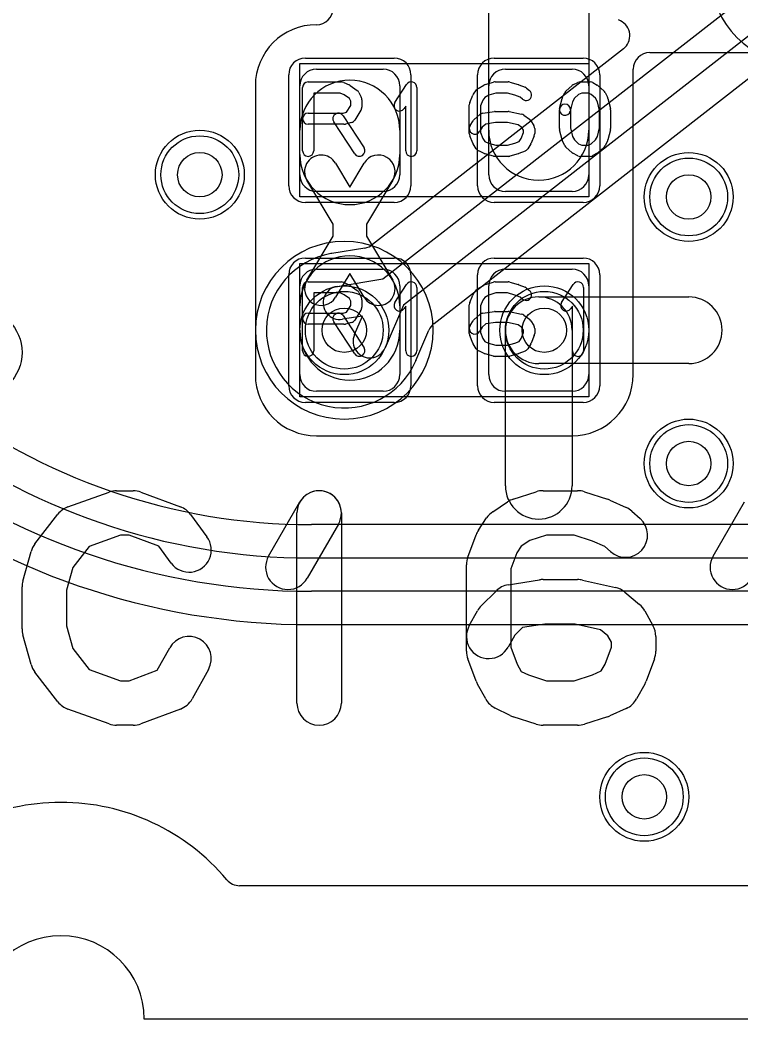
# Model space of a CAD drawing. Extents: x 0 to 20.5, y -0.5 to 20.
# Drawn here: x 7.191 to 10.435, y 0 to 4.496 of the extents above; entities that cross this region are included whole.
import ezdxf

# ---------------------------------------------------------------- set-up
doc = ezdxf.new("R2010")
doc.units = 0
for name, color, linetype in [('Hole', 1, 'CONTINUOUS'), ('L1', 3, 'CONTINUOUS'), ('L2', 3, 'CONTINUOUS'), ('L3', 3, 'CONTINUOUS'), ('L4', 3, 'CONTINUOUS'), ('MetalMask-A', 176, 'CONTINUOUS'), ('Outline', 7, 'CONTINUOUS'), ('PartsArea-A', 111, 'CONTINUOUS'), ('PartsSilk-A', 221, 'CONTINUOUS'), ('Resist-A', 2, 'CONTINUOUS'), ('Resist-B', 2, 'CONTINUOUS'), ('Silk-A', 140, 'CONTINUOUS')]:
    doc.layers.add(name, color=color, linetype=linetype)

msp = doc.modelspace()

# ---------------------------------------------------------------- linework, layer by layer
at = {"layer": 'Hole'}
for centre in [(8, 3.8), (10.2, 3.7), (8.65, 3.1), (9.55, 3.1), (10.2, 2.5), (10, 1)]:
    msp.add_circle(centre, 0.1, dxfattribs=at)
at = {"layer": 'L1'}
for p, q in [((9.3, 4), (9.3, 4.9)), ((9.75, 4.9), (9.75, 4)), ((10.02504, 4.34997), (10.70001, 4.34997)), ((8.525, 4.275), (8.825, 4.275)), ((9.375, 4.275), (9.675, 4.275)), ((9.95004, 2.9), (9.95004, 4.27497)), ((8.24996, 4.2), (8.24996, 2.9)), ((8.45, 3.8), (8.45, 4.2)), ((8.9, 4.2), (8.9, 3.8)), ((9.3, 3.8), (9.3, 4.2)), ((9.75, 4.2), (9.75, 3.8)), ((8.45, 3.89039), (8.45, 4)), ((8.9, 4), (8.9, 3.89039)), ((8.61062, 3.85192), (8.675, 3.74415)), ((8.675, 3.74415), (8.73938, 3.85192)), ((8.6, 3.5772), (8.48184, 3.775)), ((8.86816, 3.775), (8.75, 3.5772)), ((8.825, 3.725), (8.525, 3.725)), ((9.675, 3.725), (9.375, 3.725)), ((8.6, 3.5228), (8.6, 3.5772)), ((8.75, 3.5772), (8.75, 3.5228)), ((8.48184, 3.325), (8.6, 3.5228)), ((8.75, 3.5228), (8.86816, 3.325)), ((8.525, 3.375), (8.825, 3.375)), ((9.375, 3.375), (9.675, 3.375)), ((8.675, 3.35585), (8.61062, 3.24808)), ((8.73938, 3.24808), (8.675, 3.35585)), ((8.45, 2.9), (8.45, 3.3)), ((8.9, 3.3), (8.9, 2.9)), ((9.3, 2.9), (9.3, 3.3)), ((9.75, 3.3), (9.75, 2.9)), ((9.525, 3.25), (10.2, 3.25)), ((8.45, 3.1), (8.45, 3.20961)), ((8.9, 3.20961), (8.9, 3.1)), ((9.375, 2.4), (9.375, 3.1)), ((9.675, 3.1), (9.675, 2.4)), ((10.2, 2.95), (9.525, 2.95)), ((8.825, 2.825), (8.525, 2.825)), ((9.675, 2.825), (9.375, 2.825)), ((8.525, 2.62496), (9.675, 2.62496)), ((19.0051, 0.60004), (8.17925, 0.60004))]:
    msp.add_line(p, q, dxfattribs=at)
for centre in [(8, 3.8), (10.2, 3.7), (8.65, 3.1), (9.55, 3.1), (7, 3), (10.2, 2.5), (10, 1)]:
    msp.add_circle(centre, 0.2, dxfattribs=at)
for centre, radius, start, end in [((8.525, 4.55004), 0.075, -90, 0), ((8.525, 4.2), 0.27504, 90, 180), ((10.02504, 4.27497), 0.075, 90, 180), ((8.525, 4.2), 0.075, 90, 180), ((8.825, 4.2), 0.075, 0, 90), ((9.375, 4.2), 0.075, 90, 180), ((9.675, 4.2), 0.075, 0, 90), ((8.675, 4), 0.225, 0, 180), ((9.525, 4), 0.225, 180, 0), ((8.675, 3.89039), 0.225, 180, 0), ((8.54623, 3.81346), 0.075, 30.84978, -149.14699), ((8.80377, 3.81346), 0.075, -30.84978, 149.14699), ((8.525, 3.8), 0.075, 180, -90), ((8.825, 3.8), 0.075, -90, 0), ((9.375, 3.8), 0.075, 180, -90), ((9.675, 3.8), 0.075, -90, 0), ((8.675, 3.20961), 0.225, 0, 180), ((8.525, 3.3), 0.075, 90, 180), ((8.825, 3.3), 0.075, 0, 90), ((9.375, 3.3), 0.075, 90, 180), ((9.675, 3.3), 0.075, 0, 90), ((8.54623, 3.28654), 0.075, 149.15022, -30.85301), ((8.80377, 3.28654), 0.075, -149.15022, 30.85301), ((9.525, 3.1), 0.15, 90, -90), ((9.525, 3.1), 0.15, 0, 180), ((10.2, 3.1), 0.15, -90, 90), ((8.675, 3.1), 0.225, 180, 0), ((8.525, 2.9), 0.27504, 180, -90), ((8.525, 2.9), 0.075, 180, -90), ((8.825, 2.9), 0.075, -90, 0), ((9.375, 2.9), 0.075, 180, -90), ((9.675, 2.9), 0.27504, -90, 0), ((9.675, 2.9), 0.075, -90, 0), ((9.525, 2.4), 0.15, 180, 0), ((7.375, 0), 0.975, 40.00812, 139.99188), ((8.17925, 0.67504), 0.075, -139.99197, -90)]:
    msp.add_arc(centre, radius, start, end, dxfattribs=at)
at = {"layer": 'L2'}
msp.add_line((19.0051, 0.60004), (8.17925, 0.60004), dxfattribs=at)
for centre in [(8, 3.8), (10.2, 3.7), (9.55, 3.1), (7, 3), (10.2, 2.5), (10, 1)]:
    msp.add_circle(centre, 0.2, dxfattribs=at)
for centre, radius, start, end in [((10.7, 4.7), 0.40004, 90, -90), ((8.65, 3.1), 0.40004, 90, -90), ((8.65, 3.1), 0.40004, -90, 90), ((7.375, 0), 0.975, 40.00812, 139.99188), ((8.17925, 0.67504), 0.075, -139.99197, -90)]:
    msp.add_arc(centre, radius, start, end, dxfattribs=at)
at = {"layer": 'L3'}
msp.add_line((19.0051, 0.60004), (8.17925, 0.60004), dxfattribs=at)
for centre in [(8, 3.8), (10.2, 3.7), (9.55, 3.1), (7, 3), (10.2, 2.5), (10, 1)]:
    msp.add_circle(centre, 0.2, dxfattribs=at)
for centre, radius, start, end in [((10.7, 4.7), 0.40004, 90, -90), ((8.65, 3.1), 0.40004, 90, -90), ((8.65, 3.1), 0.40004, -90, 90), ((7.375, 0), 0.975, 40.00812, 139.99188), ((8.17925, 0.67504), 0.075, -139.99197, -90)]:
    msp.add_arc(centre, radius, start, end, dxfattribs=at)
at = {"layer": 'L4'}
for p, q in [((8.82395, 3.33091), (10.43375, 4.58734)), ((10.52605, 4.46909), (8.91625, 3.21266)), ((9.90634, 4.36603), (8.77782, 3.48525)), ((9.05401, 3.12985), (10.57291, 4.31533)), ((8.74298, 3.46976), (8.59382, 3.44551)), ((8.61791, 3.29741), (8.82395, 3.33091)), ((8.91625, 3.21266), (8.8337, 3.02092)), ((8.73197, 3.16398), (8.64197, 3.14935)), ((8.69592, 3.08024), (8.73197, 3.16398)), ((8.97218, 2.96315), (9.03127, 3.10039)), ((11.58416, 2.22504), (8.50204, 2.22504)), ((8.50204, 2.075), (11.58416, 2.075)), ((11.58416, 1.925), (8.50204, 1.925)), ((8.50204, 1.77496), (11.58416, 1.77496)), ((19.0051, 0.60004), (8.17925, 0.60004))]:
    msp.add_line(p, q, dxfattribs=at)
for centre in [(8, 3.8), (10.2, 3.7), (8.65, 3.1), (9.55, 3.1), (7, 3), (10.2, 2.5), (10, 1)]:
    msp.add_circle(centre, 0.2, dxfattribs=at)
for centre, radius, start, end in [((9.86019, 4.42515), 0.075, -45, 71.56264), ((9.86021, 4.42513), 0.07497, -52.02649, -45), ((8.50204, 5), 2.77496, -164.97824, -90), ((8.50204, 5), 2.925, -164.9999, -90), ((8.50204, 5), 3.075, -164.99997, -90), ((8.50204, 5), 3.22504, -164.98771, -90), ((8.73095, 3.54376), 0.07497, -80.76634, -51.30319), ((8.64998, 3.09998), 0.35005, 99.92758, -23.05954), ((8.57671, 3.51864), 0.07497, -80.07658, -79.6808), ((8.62993, 3.22338), 0.22505, 99.23337, 100.18393), ((8.62994, 3.22338), 0.075, 99.22998, -80.76618), ((9.10013, 3.07074), 0.07497, 127.96279, 156.70407), ((8.76481, 3.05058), 0.075, 156.70612, -23.29232), ((9.04104, 2.9335), 0.07497, 156.70407, 156.93688), ((7.375, 0), 0.975, 40.00812, 139.99188), ((8.17925, 0.67504), 0.075, -139.99197, -90)]:
    msp.add_arc(centre, radius, start, end, dxfattribs=at)
at = {"layer": 'MetalMask-A'}
for p, q in [((8.525, 4.275), (8.825, 4.275)), ((9.375, 4.275), (9.675, 4.275)), ((8.45, 3.8), (8.45, 4.2)), ((8.9, 4.2), (8.9, 3.8)), ((9.3, 3.8), (9.3, 4.2)), ((9.75, 4.2), (9.75, 3.8)), ((8.825, 3.725), (8.525, 3.725)), ((9.675, 3.725), (9.375, 3.725)), ((8.525, 3.375), (8.825, 3.375)), ((9.375, 3.375), (9.675, 3.375)), ((8.45, 2.9), (8.45, 3.3)), ((8.9, 3.3), (8.9, 2.9)), ((9.3, 2.9), (9.3, 3.3)), ((9.75, 3.3), (9.75, 2.9)), ((8.825, 2.825), (8.525, 2.825)), ((9.675, 2.825), (9.375, 2.825))]:
    msp.add_line(p, q, dxfattribs=at)
for centre, start, end in [((8.525, 4.2), 90, 180), ((8.825, 4.2), 0, 90), ((9.375, 4.2), 90, 180), ((9.675, 4.2), 0, 90), ((8.525, 3.8), 180, -90), ((8.825, 3.8), -90, 0), ((9.375, 3.8), 180, -90), ((9.675, 3.8), -90, 0), ((8.525, 3.3), 90, 180), ((8.825, 3.3), 0, 90), ((9.375, 3.3), 90, 180), ((9.675, 3.3), 0, 90), ((8.525, 2.9), 180, -90), ((8.825, 2.9), -90, 0), ((9.375, 2.9), 180, -90), ((9.675, 2.9), -90, 0)]:
    msp.add_arc(centre, 0.075, start, end, dxfattribs=at)
at = {"layer": 'Outline'}
msp.add_line((19, 0), (7.75, 0), dxfattribs=at)
msp.add_arc((7.375, 0), 0.375, 0, 180, dxfattribs=at)
at = {"layer": 'PartsArea-A'}
for p, q in [((8.45, 4.3), (9.75, 4.3)), ((8.45, 3.7), (8.45, 4.3)), ((9.75, 4.3), (9.75, 3.7)), ((9.75, 3.7), (8.45, 3.7)), ((8.45, 2.8), (8.45, 3.4)), ((8.45, 3.4), (9.75, 3.4)), ((9.75, 3.4), (9.75, 2.8)), ((9.75, 2.8), (8.45, 2.8))]:
    msp.add_line(p, q, dxfattribs=at)
at = {"layer": 'PartsSilk-A'}
for p, q in [((8.4625, 3.90741), (8.4625, 4.19259)), ((8.4875, 4.21759), (8.6375, 4.21759)), ((8.64765, 4.21544), (8.67265, 4.20433)), ((8.6772, 4.2017), (8.70776, 4.17948)), ((8.87763, 4.1247), (8.93041, 4.20618)), ((8.97639, 4.19259), (8.97639, 3.90741)), ((9.23139, 4.16315), (9.24528, 4.18167)), ((9.25254, 4.18818), (9.27754, 4.20299)), ((9.28341, 4.20552), (9.3223, 4.21663)), ((9.32917, 4.21759), (9.3875, 4.21759)), ((9.39437, 4.21663), (9.43326, 4.20552)), ((9.43567, 4.20469), (9.46345, 4.19358)), ((9.46979, 4.18989), (9.48368, 4.17878)), ((9.64867, 4.17795), (9.67367, 4.20017)), ((9.6791, 4.20384), (9.70132, 4.21495)), ((9.7125, 4.21759), (9.75694, 4.21759)), ((9.76934, 4.2143), (9.78879, 4.20319)), ((9.793, 4.20017), (9.818, 4.17795)), ((8.6322, 4.16759), (8.5125, 4.16759)), ((8.5125, 4.16759), (8.5125, 3.90741)), ((8.64993, 4.15971), (8.6322, 4.16759)), ((8.67343, 4.14263), (8.64993, 4.15971)), ((8.67917, 4.13114), (8.67343, 4.14263)), ((8.71542, 4.17044), (8.72653, 4.14822)), ((8.72917, 4.13704), (8.72917, 4.1037)), ((9.21442, 4.12442), (9.22831, 4.15776)), ((9.2823, 4.14769), (9.27327, 4.13565)), ((9.30025, 4.15833), (9.2823, 4.14769)), ((9.33267, 4.16759), (9.30025, 4.15833)), ((9.384, 4.16759), (9.33267, 4.16759)), ((9.41829, 4.15779), (9.384, 4.16759)), ((9.44145, 4.14853), (9.41829, 4.15779)), ((9.45244, 4.13974), (9.44145, 4.14853)), ((9.61881, 4.09865), (9.62992, 4.1431)), ((9.63181, 4.14822), (9.64292, 4.17044)), ((9.68549, 4.14377), (9.67776, 4.12831)), ((9.70442, 4.1606), (9.68549, 4.14377)), ((9.7184, 4.16759), (9.70442, 4.1606)), ((9.7503, 4.16759), (9.7184, 4.16759)), ((9.76173, 4.16106), (9.7503, 4.16759)), ((9.78118, 4.14377), (9.76173, 4.16106)), ((9.78891, 4.12831), (9.78118, 4.14377)), ((9.82375, 4.17044), (9.83486, 4.14822)), ((9.83675, 4.1431), (9.84786, 4.09865)), ((8.66042, 4.08087), (8.67917, 4.11087)), ((8.67917, 4.11087), (8.67917, 4.13114)), ((8.92639, 4.10801), (8.91959, 4.09752)), ((8.92639, 3.90741), (8.92639, 4.10801)), ((9.2125, 3.98519), (9.2125, 4.11481)), ((9.27327, 4.13565), (9.2625, 4.10981)), ((9.2625, 4.10981), (9.2625, 3.99019)), ((9.61806, 4.00741), (9.61806, 4.09259)), ((9.67776, 4.12831), (9.66731, 4.08653)), ((9.66806, 4.09259), (9.66806, 4.01049)), ((9.79861, 4.08951), (9.78891, 4.12831)), ((9.84861, 4.09259), (9.84861, 4.00741)), ((8.4875, 4.07685), (8.64533, 4.07685)), ((8.64453, 4.06553), (8.73898, 3.92109)), ((8.64533, 4.07685), (8.66042, 4.08087)), ((8.72537, 4.09045), (8.69759, 4.04601)), ((9.23478, 4.04832), (9.25978, 4.07054)), ((9.27291, 4.07661), (9.32569, 4.08402)), ((9.32917, 4.08426), (9.3875, 4.08426)), ((9.3924, 4.08377), (9.44796, 4.07266)), ((9.45794, 4.06824), (9.48294, 4.04972)), ((9.79861, 4.01049), (9.79861, 4.08951)), ((8.64861, 4.02685), (8.4875, 4.02685)), ((8.69714, 3.89373), (8.60269, 4.03817)), ((8.68283, 4.0351), (8.65505, 4.02769)), ((9.2163, 4.02066), (9.23019, 4.04288)), ((9.27068, 4.01333), (9.2587, 3.99416)), ((9.28735, 4.02814), (9.27068, 4.01333)), ((9.33092, 4.03426), (9.28735, 4.02814)), ((9.38502, 4.03426), (9.33092, 4.03426)), ((9.43267, 4.02473), (9.38502, 4.03426)), ((9.44937, 4.01236), (9.43267, 4.02473)), ((9.45694, 4.00024), (9.44937, 4.01236)), ((9.48926, 4.04287), (9.50314, 4.02065)), ((9.50694, 4.00741), (9.50694, 3.98519)), ((9.66806, 4.01049), (9.67776, 3.97169)), ((9.78891, 3.97169), (9.79861, 4.01049)), ((9.22831, 3.94224), (9.21442, 3.97558)), ((9.2625, 3.99019), (9.27368, 3.96336)), ((9.27368, 3.96336), (9.28242, 3.94937)), ((9.4373, 3.94981), (9.44577, 3.96336)), ((9.44577, 3.96336), (9.45694, 3.99019)), ((9.45694, 3.99019), (9.45694, 4.00024)), ((9.50502, 3.97558), (9.49114, 3.94224)), ((9.62992, 3.9569), (9.61881, 4.00135)), ((9.67776, 3.97169), (9.68549, 3.95623)), ((9.78118, 3.95623), (9.78891, 3.97169)), ((9.84786, 4.00135), (9.83675, 3.9569)), ((9.24408, 3.91638), (9.23019, 3.9386)), ((9.28242, 3.94937), (9.29883, 3.94208)), ((9.29883, 3.94208), (9.33267, 3.93241)), ((9.33267, 3.93241), (9.384, 3.93241)), ((9.384, 3.93241), (9.41829, 3.94221)), ((9.41829, 3.94221), (9.4373, 3.94981)), ((9.48926, 3.9386), (9.47537, 3.91638)), ((9.64292, 3.92956), (9.63181, 3.95178)), ((9.67367, 3.89983), (9.64867, 3.92205)), ((9.68549, 3.95623), (9.70442, 3.9394)), ((9.70442, 3.9394), (9.7184, 3.93241)), ((9.7184, 3.93241), (9.7503, 3.93241)), ((9.7503, 3.93241), (9.76173, 3.93894)), ((9.76173, 3.93894), (9.78118, 3.95623)), ((9.818, 3.92205), (9.793, 3.89983)), ((9.83486, 3.95178), (9.82375, 3.92956)), ((9.28013, 3.89567), (9.25513, 3.90678)), ((9.3223, 3.88337), (9.28341, 3.89448)), ((9.3875, 3.88241), (9.32917, 3.88241)), ((9.43326, 3.89448), (9.39437, 3.88337)), ((9.46345, 3.90642), (9.43567, 3.89531)), ((9.70132, 3.88505), (9.6791, 3.89616)), ((9.75694, 3.88241), (9.7125, 3.88241)), ((9.78879, 3.89681), (9.76934, 3.8857)), ((8.4625, 3.00741), (8.4625, 3.29259)), ((8.4875, 3.31759), (8.6375, 3.31759)), ((8.64765, 3.31544), (8.67265, 3.30433)), ((8.6772, 3.3017), (8.70776, 3.27948)), ((8.87763, 3.2247), (8.93041, 3.30618)), ((8.97639, 3.29259), (8.97639, 3.00741)), ((9.25254, 3.28818), (9.27754, 3.30299)), ((9.28341, 3.30552), (9.3223, 3.31663)), ((9.32917, 3.31759), (9.3875, 3.31759)), ((9.39437, 3.31663), (9.43326, 3.30552)), ((9.43567, 3.30469), (9.46345, 3.29358)), ((9.46979, 3.28989), (9.48368, 3.27878)), ((9.62763, 3.2247), (9.68041, 3.30618)), ((9.72639, 3.29259), (9.72639, 3.00741)), ((8.6322, 3.26759), (8.5125, 3.26759)), ((8.5125, 3.26759), (8.5125, 3.00741)), ((8.64993, 3.25971), (8.6322, 3.26759)), ((8.67343, 3.24263), (8.64993, 3.25971)), ((8.67917, 3.23114), (8.67343, 3.24263)), ((8.71542, 3.27044), (8.72653, 3.24822)), ((9.21442, 3.22442), (9.22831, 3.25776)), ((9.23139, 3.26315), (9.24528, 3.28167)), ((9.2823, 3.24769), (9.27327, 3.23565)), ((9.30025, 3.25833), (9.2823, 3.24769)), ((9.33267, 3.26759), (9.30025, 3.25833)), ((9.384, 3.26759), (9.33267, 3.26759)), ((9.41829, 3.25779), (9.384, 3.26759)), ((9.44145, 3.24853), (9.41829, 3.25779)), ((9.45244, 3.23974), (9.44145, 3.24853)), ((8.66042, 3.18087), (8.67917, 3.21087)), ((8.67917, 3.21087), (8.67917, 3.23114)), ((8.72917, 3.23704), (8.72917, 3.2037)), ((8.92639, 3.20801), (8.91959, 3.19752)), ((8.92639, 3.00741), (8.92639, 3.20801)), ((9.2125, 3.08519), (9.2125, 3.21481)), ((9.27327, 3.23565), (9.2625, 3.20981)), ((9.2625, 3.20981), (9.2625, 3.09019)), ((9.67639, 3.20801), (9.66959, 3.19752)), ((9.67639, 3.00741), (9.67639, 3.20801)), ((8.4875, 3.17685), (8.64533, 3.17685)), ((8.64453, 3.16553), (8.73898, 3.02109)), ((8.64533, 3.17685), (8.66042, 3.18087)), ((8.72537, 3.19045), (8.69759, 3.14601)), ((9.23478, 3.14832), (9.25978, 3.17054)), ((9.27291, 3.17661), (9.32569, 3.18402)), ((9.32917, 3.18426), (9.3875, 3.18426)), ((9.3924, 3.18377), (9.44796, 3.17266)), ((9.45794, 3.16824), (9.48294, 3.14972)), ((8.64861, 3.12685), (8.4875, 3.12685)), ((8.69714, 2.99373), (8.60269, 3.13817)), ((8.68283, 3.1351), (8.65505, 3.12769)), ((9.2163, 3.12066), (9.23019, 3.14288)), ((9.27068, 3.11333), (9.2587, 3.09416)), ((9.28735, 3.12814), (9.27068, 3.11333)), ((9.33092, 3.13426), (9.28735, 3.12814)), ((9.38502, 3.13426), (9.33092, 3.13426)), ((9.43267, 3.12473), (9.38502, 3.13426)), ((9.44937, 3.11236), (9.43267, 3.12473)), ((9.45694, 3.10024), (9.44937, 3.11236)), ((9.48926, 3.14287), (9.50314, 3.12065)), ((9.50694, 3.10741), (9.50694, 3.08519)), ((9.22831, 3.04224), (9.21442, 3.07558)), ((9.2625, 3.09019), (9.27368, 3.06336)), ((9.27368, 3.06336), (9.28242, 3.04937)), ((9.4373, 3.04981), (9.44577, 3.06336)), ((9.44577, 3.06336), (9.45694, 3.09019)), ((9.45694, 3.09019), (9.45694, 3.10024)), ((9.50502, 3.07558), (9.49114, 3.04224)), ((9.24408, 3.01638), (9.23019, 3.0386)), ((9.28242, 3.04937), (9.29883, 3.04208)), ((9.29883, 3.04208), (9.33267, 3.03241)), ((9.33267, 3.03241), (9.384, 3.03241)), ((9.384, 3.03241), (9.41829, 3.04221)), ((9.41829, 3.04221), (9.4373, 3.04981)), ((9.48926, 3.0386), (9.47537, 3.01638)), ((9.28013, 2.99567), (9.25513, 3.00678)), ((9.3223, 2.98337), (9.28341, 2.99448)), ((9.3875, 2.98241), (9.32917, 2.98241)), ((9.43326, 2.99448), (9.39437, 2.98337)), ((9.46345, 3.00642), (9.43567, 2.99531))]:
    msp.add_line(p, q, dxfattribs=at)
for centre, start, end in [((8.4875, 4.19259), 90, 180), ((8.6375, 4.19259), 66.04914, 90), ((8.6625, 4.18148), 53.98274, 66.03964), ((8.95139, 4.19259), 0, 147.06619), ((9.26528, 4.16667), 120.63752, 143.1301), ((9.29028, 4.18148), 105.94854, 120.63752), ((9.32917, 4.19259), 90, 105.94854), ((9.3875, 4.19259), 74.05146, 90), ((9.42639, 4.18148), 68.2071, 74.05146), ((9.45417, 4.17037), 51.33303, 68.2071), ((9.69028, 4.18148), 116.56505, 131.62783), ((9.7125, 4.19259), 90, 116.56505), ((9.75694, 4.19259), 60.26649, 90), ((9.77639, 4.18148), 48.37217, 60.26649), ((8.69306, 4.15926), 26.56505, 53.97932), ((8.70417, 4.13704), 0, 26.56505), ((9.25139, 4.14815), 143.1301, 157.39424), ((9.46806, 4.15926), -128.66697, 51.34522), ((9.65417, 4.13704), 153.43495, 165.96932), ((9.66528, 4.15926), 131.62783, 153.43495), ((9.80139, 4.15926), 26.56505, 48.37217), ((9.8125, 4.13704), 14.03068, 26.56505), ((8.70417, 4.1037), -32.00538, 0), ((8.89861, 4.11111), 147.06646, -32.93381), ((9.2375, 4.11481), 157.39424, 180), ((9.64306, 4.09259), 0, 180), ((9.64306, 4.09259), 165.96932, -14.03321), ((9.82361, 4.09259), 0, 14.03068), ((8.4875, 4.05185), 90, -90), ((8.62361, 4.05185), 33.18146, -146.81914), ((9.25139, 4.02963), 131.62783, 147.99462), ((9.27639, 4.05185), 98.00047, 131.62783), ((9.32917, 4.05926), 90, 98.00047), ((9.3875, 4.05926), 78.69456, 90), ((9.44306, 4.04815), 53.47387, 78.69456), ((9.46806, 4.02963), 31.98594, 53.47387), ((8.64861, 4.05185), -90, -75.06473), ((8.67639, 4.05926), -75.07449, -32.01002), ((9.2375, 4.00741), 147.99462, -32.01002), ((9.48194, 4.00741), 0, 31.98594), ((9.64306, 4.00741), 180, -165.96932), ((9.82361, 4.00741), -14.03068, 0), ((9.2375, 3.98519), 180, -157.39424), ((9.48194, 3.98519), -22.60576, 0), ((9.65417, 3.96296), -165.96932, -153.43495), ((9.8125, 3.96296), -26.56505, -14.03068), ((8.71806, 3.90741), -146.81854, 33.18086), ((9.25139, 3.95185), -157.39424, -147.99462), ((9.26528, 3.92963), -147.99462, -113.95086), ((9.45417, 3.92963), -68.2071, -32.00538), ((9.46806, 3.95185), -32.00538, -22.60576), ((9.66528, 3.94074), -153.43495, -131.62783), ((9.80139, 3.94074), -48.37217, -26.56505), ((8.4875, 3.90741), 180, 0), ((8.95139, 3.90741), 180, 0), ((9.29028, 3.91852), -113.95086, -105.94854), ((9.32917, 3.90741), -105.94854, -90), ((9.3875, 3.90741), -90, -74.05146), ((9.42639, 3.91852), -74.05146, -68.2071), ((9.69028, 3.91852), -131.62783, -116.56505), ((9.7125, 3.90741), -116.56505, -90), ((9.75694, 3.90741), -90, -60.26649), ((9.77639, 3.91852), -60.26649, -48.37217), ((8.4875, 3.29259), 90, 180), ((8.6375, 3.29259), 66.04914, 90), ((8.6625, 3.28148), 53.98274, 66.03964), ((8.95139, 3.29259), 0, 147.06619), ((9.26528, 3.26667), 120.63752, 143.1301), ((9.29028, 3.28148), 105.94854, 120.63752), ((9.32917, 3.29259), 90, 105.94854), ((9.3875, 3.29259), 74.05146, 90), ((9.42639, 3.28148), 68.2071, 74.05146), ((9.45417, 3.27037), 51.33303, 68.2071), ((9.70139, 3.29259), 0, 147.06619), ((8.69306, 3.25926), 26.56505, 53.97932), ((8.70417, 3.23704), 0, 26.56505), ((9.25139, 3.24815), 143.1301, 157.39424), ((9.46806, 3.25926), -128.66697, 51.34522), ((8.70417, 3.2037), -32.00538, 0), ((8.89861, 3.21111), 147.06646, -32.93381), ((9.2375, 3.21481), 157.39424, 180), ((9.64861, 3.21111), 147.06646, -32.93381), ((8.4875, 3.15185), 90, -90), ((8.62361, 3.15185), 33.18146, -146.81914), ((9.25139, 3.12963), 131.62783, 147.99462), ((9.27639, 3.15185), 98.00047, 131.62783), ((9.32917, 3.15926), 90, 98.00047), ((9.3875, 3.15926), 78.69456, 90), ((9.44306, 3.14815), 53.47387, 78.69456), ((9.46806, 3.12963), 31.98594, 53.47387), ((8.64861, 3.15185), -90, -75.06473), ((8.67639, 3.15926), -75.07449, -32.01002), ((9.2375, 3.10741), 147.99462, -32.01002), ((9.48194, 3.10741), 0, 31.98594), ((9.2375, 3.08519), 180, -157.39424), ((9.48194, 3.08519), -22.60576, 0), ((8.71806, 3.00741), -146.81854, 33.18086), ((9.25139, 3.05185), -157.39424, -147.99462), ((9.26528, 3.02963), -147.99462, -113.95086), ((9.45417, 3.02963), -68.2071, -32.00538), ((9.46806, 3.05185), -32.00538, -22.60576), ((8.4875, 3.00741), 180, 0), ((8.95139, 3.00741), 180, 0), ((9.29028, 3.01852), -113.95086, -105.94854), ((9.32917, 3.00741), -105.94854, -90), ((9.3875, 3.00741), -90, -74.05146), ((9.42639, 3.01852), -74.05146, -68.2071), ((9.70139, 3.00741), 180, 0)]:
    msp.add_arc(centre, 0.025, start, end, dxfattribs=at)
at = {"layer": 'Resist-A'}
for p, q in [((8.475, 4.325), (8.875, 4.325)), ((9.325, 4.325), (9.725, 4.325)), ((8.4, 3.75), (8.4, 4.25)), ((8.95, 4.25), (8.95, 3.75)), ((9.25, 3.75), (9.25, 4.25)), ((9.8, 4.25), (9.8, 3.75)), ((8.875, 3.675), (8.475, 3.675)), ((9.725, 3.675), (9.325, 3.675)), ((8.475, 3.425), (8.875, 3.425)), ((9.325, 3.425), (9.725, 3.425)), ((8.4, 2.85), (8.4, 3.35)), ((8.95, 3.35), (8.95, 2.85)), ((9.25, 2.85), (9.25, 3.35)), ((9.8, 3.35), (9.8, 2.85)), ((8.875, 2.775), (8.475, 2.775)), ((9.725, 2.775), (9.325, 2.775))]:
    msp.add_line(p, q, dxfattribs=at)
for centre in [(8, 3.8), (10.2, 3.7), (8.65, 3.1), (9.55, 3.1), (10.2, 2.5), (10, 1)]:
    msp.add_circle(centre, 0.175, dxfattribs=at)
for centre, start, end in [((8.475, 4.25), 90, 180), ((8.875, 4.25), 0, 90), ((9.325, 4.25), 90, 180), ((9.725, 4.25), 0, 90), ((8.475, 3.75), 180, -90), ((8.875, 3.75), -90, 0), ((9.325, 3.75), 180, -90), ((9.725, 3.75), -90, 0), ((8.475, 3.35), 90, 180), ((8.875, 3.35), 0, 90), ((9.325, 3.35), 90, 180), ((9.725, 3.35), 0, 90), ((8.475, 2.85), 180, -90), ((8.875, 2.85), -90, 0), ((9.325, 2.85), 180, -90), ((9.725, 2.85), -90, 0)]:
    msp.add_arc(centre, 0.075, start, end, dxfattribs=at)
at = {"layer": 'Resist-B'}
for centre in [(8, 3.8), (10.2, 3.7), (8.65, 3.1), (9.55, 3.1), (10.2, 2.5), (10, 1)]:
    msp.add_circle(centre, 0.175, dxfattribs=at)
at = {"layer": 'Silk-A'}
for p, q in [((7.40687, 2.3052), (7.59206, 2.37187)), ((7.62593, 2.37778), (7.7, 2.37778)), ((7.73511, 2.37141), (7.91289, 2.30474)), ((9.41013, 2.33964), (9.51383, 2.37298)), ((9.54444, 2.37778), (9.7, 2.37778)), ((9.73061, 2.37298), (9.83431, 2.33964)), ((8.30964, 2.08323), (8.45038, 2.32768)), ((9.31861, 2.28321), (9.38528, 2.32765)), ((9.84473, 2.33563), (9.91881, 2.3023)), ((10.30964, 2.08323), (10.45038, 2.32768)), ((7.2581, 2.13917), (7.3618, 2.2725)), ((7.95814, 2.27063), (8.03221, 2.17063)), ((8.43704, 1.42222), (8.43704, 2.27778)), ((8.63704, 2.27778), (8.63704, 1.42222)), ((9.25383, 2.1999), (9.29086, 2.25546)), ((9.94468, 2.28544), (9.98171, 2.25211)), ((8.6237, 2.22788), (8.48296, 1.98343)), ((7.64338, 2.17778), (7.50188, 2.12684)), ((7.68187, 2.17778), (7.64338, 2.17778)), ((7.81501, 2.12785), (7.68187, 2.17778)), ((9.20623, 2.07917), (9.24327, 2.17917)), ((9.56012, 2.17778), (9.48461, 2.1535)), ((9.68432, 2.17778), (9.56012, 2.17778)), ((9.76777, 2.15095), (9.68432, 2.17778)), ((7.50188, 2.12684), (7.4281, 2.03198)), ((7.87149, 2.05159), (7.81501, 2.12785)), ((9.44618, 2.12789), (9.42675, 2.09872)), ((9.48461, 2.1535), (9.44618, 2.12789)), ((9.8225, 2.12633), (9.76777, 2.15095)), ((9.84791, 2.10345), (9.8225, 2.12633)), ((7.20365, 1.97121), (7.24069, 2.10455)), ((9.42675, 2.09872), (9.4, 2.02652)), ((7.4281, 2.03198), (7.4, 1.93081)), ((9.2, 1.65556), (9.2, 2.04444)), ((9.4, 2.02652), (9.4, 1.67348)), ((7.2, 1.75556), (7.2, 1.94444)), ((9.38811, 1.95434), (9.52885, 1.97656)), ((9.54444, 1.97778), (9.7, 1.97778)), ((9.72196, 1.97534), (9.87011, 1.942)), ((7.4, 1.93081), (7.4, 1.76919)), ((9.26632, 1.8596), (9.33298, 1.92627)), ((9.91217, 1.92126), (9.97883, 1.86571)), ((9.21258, 1.77079), (9.24962, 1.83746)), ((10.00223, 1.83746), (10.03927, 1.77079)), ((7.4, 1.76919), (7.4281, 1.66802)), ((9.45142, 1.76186), (9.41766, 1.72809)), ((9.55229, 1.77778), (9.45142, 1.76186)), ((9.68889, 1.77778), (9.55229, 1.77778)), ((9.80266, 1.75218), (9.68889, 1.77778)), ((7.24069, 1.59545), (7.20365, 1.72879)), ((9.41766, 1.72809), (9.38742, 1.67365)), ((9.83646, 1.72401), (9.80266, 1.75218)), ((9.85185, 1.69631), (9.83646, 1.72401)), ((10.05185, 1.72222), (10.05185, 1.65556)), ((7.4281, 1.66802), (7.50188, 1.57316)), ((7.80823, 1.56961), (7.86443, 1.67078)), ((9.4, 1.67348), (9.42816, 1.59745)), ((9.82369, 1.59745), (9.85185, 1.67348)), ((9.85185, 1.67348), (9.85185, 1.69631)), ((9.24327, 1.52083), (9.20623, 1.62083)), ((10.04562, 1.62083), (10.00858, 1.52083)), ((9.42816, 1.59745), (9.44647, 1.5645)), ((9.80648, 1.56646), (9.82369, 1.59745)), ((7.3618, 1.4275), (7.2581, 1.56083)), ((7.50188, 1.57316), (7.64338, 1.52222)), ((7.68187, 1.52222), (7.80823, 1.56961)), ((8.03927, 1.57366), (7.9652, 1.44033)), ((9.44647, 1.5645), (9.47862, 1.54842)), ((9.47862, 1.54842), (9.56012, 1.52222)), ((9.68432, 1.52222), (9.76777, 1.54905)), ((9.76777, 1.54905), (9.80648, 1.56646)), ((7.64338, 1.52222), (7.68187, 1.52222)), ((9.28665, 1.44033), (9.24962, 1.507)), ((9.56012, 1.52222), (9.68432, 1.52222)), ((10.00223, 1.507), (9.9652, 1.44033)), ((7.59206, 1.32813), (7.40687, 1.3948)), ((7.91289, 1.39526), (7.73511, 1.32859)), ((9.39602, 1.36611), (9.32935, 1.39944)), ((9.91881, 1.3977), (9.84473, 1.36437)), ((9.51383, 1.32702), (9.41013, 1.36036)), ((9.83431, 1.36036), (9.73061, 1.32702)), ((7.7, 1.32222), (7.62593, 1.32222)), ((9.7, 1.32222), (9.54444, 1.32222))]:
    msp.add_line(p, q, dxfattribs=at)
for centre, start, end in [((7.62593, 2.27778), 90, 109.79758), ((7.7, 2.27778), 69.44463, 90), ((8.53704, 2.27778), 0, 180), ((8.53704, 2.27778), -29.93392, 150.06918), ((9.44074, 2.24444), 107.82434, 123.68371), ((9.54444, 2.27778), 90, 107.82434), ((9.7, 2.27778), 72.17566, 90), ((9.8037, 2.24444), 65.77513, 72.17566), ((7.44074, 2.21111), 109.79758, 142.12853), ((7.87778, 2.21111), 36.52613, 69.44463), ((9.87778, 2.21111), 48.01151, 65.77513), ((9.37407, 2.2), 123.68371, 146.31629), ((9.91481, 2.17778), -131.98849, 48.01022), ((7.95185, 2.11111), -143.47387, 36.52735), ((9.33704, 2.14444), 146.31629, 159.67666), ((7.33704, 2.07778), 142.12853, 164.47251), ((8.3963, 2.03333), 150.06608, -29.93082), ((9.3, 2.04444), 159.67666, 180), ((10.3963, 2.03333), 150.06608, -29.93082), ((7.3, 1.94444), 164.47251, 180), ((9.4037, 1.85556), 98.96875, 135.00405), ((9.54444, 1.87778), 90, 98.96875), ((9.7, 1.87778), 77.31459, 90), ((9.84815, 1.84444), 50.19296, 77.31459), ((9.33704, 1.78889), 135.00405, 150.94373), ((9.91481, 1.78889), 29.05627, 50.19296), ((7.3, 1.75556), 180, -164.47251), ((9.3, 1.72222), 150.94373, -29.05533), ((9.95185, 1.72222), 0, 29.05627), ((7.95185, 1.62222), -29.05127, 150.94613), ((9.3, 1.65556), 180, -159.67666), ((9.95185, 1.65556), -20.32334, 0), ((7.33704, 1.62222), -164.47251, -142.12853), ((9.33704, 1.55556), -159.67666, -150.94873), ((9.91481, 1.55556), -29.05127, -20.32334), ((7.87778, 1.48889), -69.44463, -29.05127), ((9.37407, 1.48889), -150.94873, -116.56249), ((9.87778, 1.48889), -65.77513, -29.05127), ((7.44074, 1.48889), -142.12853, -109.79758), ((8.53704, 1.42222), 180, 0), ((9.44074, 1.45556), -116.56249, -107.82434), ((9.8037, 1.45556), -72.17566, -65.77513), ((7.62593, 1.42222), -109.79758, -90), ((7.7, 1.42222), -90, -69.44463), ((9.54444, 1.42222), -107.82434, -90), ((9.7, 1.42222), -90, -72.17566)]:
    msp.add_arc(centre, 0.1, start, end, dxfattribs=at)

doc.saveas('drawing.dxf')
